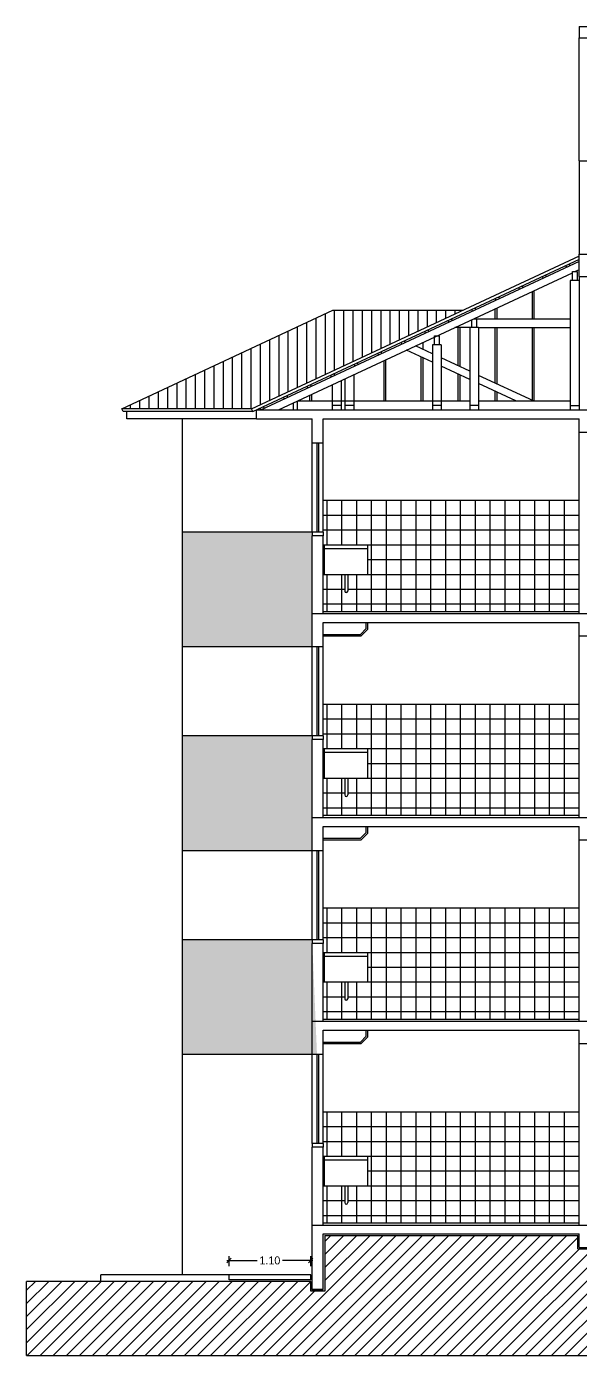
# Model space of a CAD drawing. Extents: x -18 to 75.6, y 22.6 to 43.7.
# Drawn here: x 31.38 to 38.84, y 23.39 to 41.32 of the extents above; entities that cross this region are included whole.
import ezdxf

# ---------------------------------------------------------------- set-up
doc = ezdxf.new("R2010")
doc.units = 0
doc.header["$LTSCALE"] = 2
doc.layers.get('0').update_dxf_attribs({"linetype": 'CONTINUOUS'})
doc.layers.get('DEFPOINTS').update_dxf_attribs({"linetype": 'CONTINUOUS'})
for name, color, linetype in [('CONCRETO', 5, 'CONTINUOUS'), ('COTAS', 244, 'CONTINUOUS'), ('EQUIPAMENTOS', 1, 'CONTINUOUS'), ('ESQUADRIAS', 244, 'CONTINUOUS'), ('MADEIRAMENTODETELHADO', 244, 'CONTINUOUS'), ('PAREDE', 7, 'CONTINUOUS'), ('PAREDECORTE', 3, 'CONTINUOUS'), ('PISO', 30, 'CONTINUOUS'), ('TELHADO', 30, 'CONTINUOUS'), ('TERRENOEMCORTE', 244, 'CONTINUOUS')]:
    doc.layers.add(name, color=color, linetype=linetype)
doc.dimstyles.get("Standard").update_dxf_attribs({"dimtxt": 0.18, "dimasz": 0.18, "dimexe": 0.18, "dimexo": 0.0625, "dimgap": 0.09, "dimtad": 0, "dimtih": 1, "dimtoh": 1, "dimdec": 4, "dimzin": 0, "dimtxsty": 'STANDARD', "dimcen": 0.09, "dimazin": 3, "dimtfac": 1, "dimtdec": 4, "dimtofl": 0, "dimtmove": 0, "dimatfit": 3, "dimtolj": 1, "dimtzin": 0})

# ---------------------------------------------------------------- blocks, each defined once
blk = doc.blocks.new('_OBLIQUE')
at = {"color": 0, "linetype": 'BYBLOCK'}
blk.add_line((-0.5, -0.5), (0.5, 0.5), dxfattribs=at)
blk = doc.blocks.new('*D14')
at = {"color": 244, "linetype": 'BYBLOCK', "ltscale": 0.2}
for p, q in [((34.077, 24.676), (34.486, 24.676)), ((34.107, 24.599), (34.107, 24.736)), ((35.237, 24.676), (34.828, 24.676)), ((35.207, 24.599), (35.207, 24.736))]:
    blk.add_line(p, q, dxfattribs=at)
at = {"layer": 'DEFPOINTS', "color": 0, "linetype": 'BYBLOCK', "ltscale": 0.2}
for p in [(35.207, 24.676), (34.107, 23.759), (35.207, 23.759)]:
    blk.add_point(p, dxfattribs=at)
at = {"color": 244, "linetype": 'BYBLOCK', "ltscale": 0.2, "xscale": 0.06, "yscale": 0.06, "zscale": 0.06, "rotation": 180}
blk.add_blockref('_OBLIQUE', (34.107, 24.676), dxfattribs=at)
at = {"color": 244, "linetype": 'BYBLOCK', "ltscale": 0.2, "xscale": 0.06, "yscale": 0.06, "zscale": 0.06}
blk.add_blockref('_OBLIQUE', (35.207, 24.676), dxfattribs=at)
at = {"color": 30, "linetype": 'BYBLOCK', "ltscale": 0.2, "insert": (34.657, 24.676), "char_height": 0.108, "attachment_point": 5}
blk.add_mtext('\\A1;1.10', dxfattribs=at)
blk = doc.blocks.new('*X15')
at = {"color": 0, "linetype": 'CONTINUOUS', "ltscale": 0.2}
for p, q in [((26.93, 23.395), (28.549, 25.013)), ((27.107, 23.395), (28.725, 25.013)), ((27.284, 23.395), (28.902, 25.013)), ((27.461, 23.395), (29.079, 25.013)), ((27.637, 23.395), (29.256, 25.013)), ((27.763, 24.404), (28.372, 25.013)), ((27.763, 24.581), (28.195, 25.013)), ((27.763, 24.757), (28.018, 25.013)), ((27.763, 24.934), (27.842, 25.013)), ((27.814, 23.395), (29.433, 25.013)), ((27.991, 23.395), (29.609, 25.013)), ((28.168, 23.395), (29.786, 25.013)), ((28.345, 23.395), (29.963, 25.013)), ((28.521, 23.395), (30.14, 25.013)), ((28.698, 23.395), (30.316, 25.013)), ((28.875, 23.395), (30.493, 25.013)), ((29.052, 23.395), (30.67, 25.013)), ((29.228, 23.395), (30.847, 25.013)), ((29.405, 23.395), (31.024, 25.013)), ((29.582, 23.395), (31.173, 24.985)), ((29.935, 23.395), (31.554, 25.013)), ((30.112, 23.395), (31.731, 25.013)), ((30.289, 23.395), (31.907, 25.013)), ((30.466, 23.395), (32.084, 25.013)), ((30.643, 23.395), (32.261, 25.013)), ((30.819, 23.395), (32.438, 25.013)), ((30.996, 23.395), (32.615, 25.013)), ((31.173, 23.395), (32.791, 25.013)), ((31.35, 23.395), (32.968, 25.013)), ((31.363, 24.999), (31.377, 25.013)), ((31.526, 23.395), (33.145, 25.013)), ((31.703, 23.395), (33.322, 25.013)), ((31.88, 23.395), (33.498, 25.013)), ((32.057, 23.395), (33.675, 25.013)), ((32.234, 23.395), (33.852, 25.013)), ((32.41, 23.395), (34.029, 25.013)), ((32.587, 23.395), (34.206, 25.013)), ((32.764, 23.395), (34.382, 25.013)), ((32.941, 23.395), (34.559, 25.013)), ((33.117, 23.395), (34.736, 25.013)), ((33.294, 23.395), (34.913, 25.013)), ((33.471, 23.395), (35.089, 25.013)), ((33.648, 23.395), (35.266, 25.013)), ((33.825, 23.395), (35.443, 25.013)), ((34.001, 23.395), (35.62, 25.013)), ((34.178, 23.395), (35.797, 25.013)), ((34.355, 23.395), (35.973, 25.013)), ((34.532, 23.395), (36.15, 25.013)), ((34.708, 23.395), (36.273, 24.959)), ((35.062, 23.395), (36.68, 25.013)), ((35.239, 23.395), (36.857, 25.013)), ((35.416, 23.395), (37.034, 25.013)), ((35.592, 23.395), (37.211, 25.013)), ((35.769, 23.395), (37.388, 25.013)), ((35.946, 23.395), (37.564, 25.013)), ((36.123, 23.395), (37.741, 25.013)), ((36.299, 23.395), (37.918, 25.013)), ((36.463, 24.972), (36.504, 25.013)), ((36.476, 23.395), (38.095, 25.013)), ((36.653, 23.395), (38.271, 25.013)), ((36.83, 23.395), (38.448, 25.013)), ((37.007, 23.395), (38.625, 25.013)), ((37.183, 23.395), (38.802, 25.013)), ((37.36, 23.395), (38.979, 25.013)), ((37.537, 23.395), (39.155, 25.013)), ((37.714, 23.395), (39.332, 25.013)), ((37.89, 23.395), (39.509, 25.013)), ((38.067, 23.395), (39.686, 25.013)), ((38.244, 23.395), (39.862, 25.013)), ((29.759, 23.395), (31.197, 24.833)), ((34.885, 23.395), (36.324, 24.833)), ((38.421, 23.395), (39.873, 24.847)), ((38.598, 23.395), (39.873, 24.67)), ((23.743, 23.566), (24.57, 24.393)), ((23.743, 23.743), (24.393, 24.393)), ((23.743, 23.919), (24.216, 24.393)), ((23.743, 24.096), (24.04, 24.393)), ((23.743, 24.273), (23.863, 24.393)), ((23.748, 23.395), (24.747, 24.393)), ((23.925, 23.395), (24.924, 24.393)), ((24.102, 23.395), (25.1, 24.393)), ((24.279, 23.395), (25.277, 24.393)), ((24.455, 23.395), (25.454, 24.393)), ((24.632, 23.395), (25.631, 24.393)), ((24.809, 23.395), (25.807, 24.393)), ((24.986, 23.395), (25.984, 24.393)), ((25.163, 23.395), (26.161, 24.393)), ((25.339, 23.395), (26.338, 24.393)), ((25.516, 23.395), (26.515, 24.393)), ((25.693, 23.395), (26.691, 24.393)), ((25.87, 23.395), (26.868, 24.393)), ((26.046, 23.395), (27.045, 24.393)), ((26.223, 23.395), (27.222, 24.393)), ((26.4, 23.395), (27.398, 24.393)), ((26.577, 23.395), (27.573, 24.391)), ((38.774, 23.395), (39.873, 24.493)), ((39.305, 23.395), (40.305, 24.395)), ((39.481, 23.395), (40.481, 24.395)), ((39.658, 23.395), (40.658, 24.395)), ((39.835, 23.395), (40.835, 24.395)), ((40.012, 23.395), (41.012, 24.395)), ((40.072, 24.339), (40.128, 24.395)), ((40.189, 23.395), (41.189, 24.395)), ((40.365, 23.395), (41.365, 24.395)), ((40.542, 23.395), (41.542, 24.395)), ((40.719, 23.395), (41.719, 24.395)), ((40.896, 23.395), (41.896, 24.395)), ((41.072, 23.395), (42.072, 24.395)), ((41.249, 23.395), (42.249, 24.395)), ((41.426, 23.395), (42.426, 24.395)), ((41.603, 23.395), (42.603, 24.395)), ((41.78, 23.395), (42.78, 24.395)), ((41.956, 23.395), (42.956, 24.395)), ((42.133, 23.395), (43.133, 24.395)), ((42.31, 23.395), (43.31, 24.395)), ((42.487, 23.395), (43.487, 24.395)), ((42.663, 23.395), (43.663, 24.395)), ((42.84, 23.395), (43.84, 24.395)), ((26.754, 23.395), (27.622, 24.263)), ((38.951, 23.395), (39.873, 24.316)), ((39.128, 23.395), (39.998, 24.265)), ((43.017, 23.395), (43.893, 24.27)), ((43.194, 23.395), (43.893, 24.094)), ((43.371, 23.395), (43.893, 23.917)), ((43.547, 23.395), (43.893, 23.74)), ((43.724, 23.395), (43.893, 23.563))]:
    blk.add_line(p, q, dxfattribs=at)
blk = doc.blocks.new('*X125')
at = {"color": 0, "ltscale": 0.2}
for p, q in [((45.75, 37.447), (45.75, 37.495)), ((45.875, 37.389), (45.875, 37.495)), ((46, 37.33), (46, 37.495)), ((46.125, 37.272), (46.125, 37.495)), ((46.25, 37.214), (46.25, 37.495)), ((46.375, 37.155), (46.375, 37.495)), ((46.5, 37.097), (46.5, 37.495)), ((46.625, 37.039), (46.625, 37.495)), ((46.75, 36.981), (46.75, 37.495)), ((46.875, 36.922), (46.875, 37.495)), ((47, 36.864), (47, 37.495)), ((47.125, 36.806), (47.125, 37.495)), ((47.25, 36.747), (47.25, 37.495)), ((47.375, 36.689), (47.375, 37.495)), ((47.5, 36.631), (47.5, 37.447)), ((47.625, 36.573), (47.625, 37.389)), ((47.75, 36.514), (47.75, 37.33)), ((47.875, 36.456), (47.875, 37.272)), ((48, 36.398), (48, 37.214)), ((48.125, 36.339), (48.125, 37.155)), ((48.25, 36.281), (48.25, 37.097)), ((48.375, 36.223), (48.375, 37.039)), ((48.5, 36.167), (48.5, 36.981)), ((48.625, 36.167), (48.625, 36.922)), ((48.75, 36.167), (48.75, 36.864)), ((48.875, 36.167), (48.875, 36.806)), ((49, 36.167), (49, 36.747)), ((49.125, 36.167), (49.125, 36.689)), ((49.25, 36.167), (49.25, 36.631)), ((49.375, 36.167), (49.375, 36.573)), ((49.5, 36.167), (49.5, 36.514)), ((49.625, 36.167), (49.625, 36.456)), ((49.75, 36.167), (49.75, 36.398)), ((49.875, 36.167), (49.875, 36.339)), ((50, 36.167), (50, 36.281)), ((50.125, 36.167), (50.125, 36.223))]:
    blk.add_line(p, q, dxfattribs=at)

msp = doc.modelspace()

# ---------------------------------------------------------------- linework, layer by layer
at = {"layer": 'CONCRETO', "color": 5, "linetype": 'CONTINUOUS', "ltscale": 0.2}
for p, q in [((38.827, 39.513), (38.827, 41.173)), ((38.827, 39.513), (43.327, 39.513)), ((38.827, 37.953), (38.827, 38.253)), ((38.827, 38.253), (38.977, 38.253)), ((38.827, 37.953), (38.977, 37.953)), ((34.477, 36.153), (42.317, 36.153)), ((34.477, 36.033), (34.477, 36.153)), ((34.477, 36.033), (35.227, 36.033)), ((35.227, 35.703), (35.227, 36.033)), ((35.377, 35.703), (35.377, 36.033)), ((35.377, 36.033), (38.827, 36.033)), ((38.827, 35.853), (38.827, 36.033)), ((35.377, 35.703), (35.227, 35.703)), ((38.827, 35.853), (38.977, 35.853)), ((35.377, 34.503), (35.227, 34.503)), ((35.227, 34.503), (35.227, 34.453)), ((35.377, 34.453), (35.227, 34.453)), ((35.377, 34.503), (35.377, 34.453)), ((35.227, 33.403), (47.677, 33.403)), ((35.227, 32.953), (35.227, 33.403)), ((35.227, 33.403), (47.677, 33.403)), ((35.227, 33.403), (47.677, 33.403)), ((35.227, 33.403), (47.677, 33.403)), ((35.377, 33.283), (38.827, 33.283)), ((35.377, 32.953), (35.377, 33.283)), ((38.827, 33.103), (38.827, 33.283)), ((38.827, 33.103), (38.977, 33.103)), ((35.377, 32.953), (35.227, 32.953)), ((35.227, 31.753), (35.227, 31.703)), ((35.377, 31.753), (35.227, 31.753)), ((35.377, 31.753), (35.377, 31.703)), ((35.377, 31.703), (35.227, 31.703)), ((35.227, 30.653), (47.677, 30.653)), ((35.227, 30.203), (35.227, 30.653)), ((35.227, 30.653), (47.677, 30.653)), ((35.227, 30.653), (47.677, 30.653)), ((35.377, 30.533), (38.827, 30.533)), ((35.377, 30.203), (35.377, 30.533)), ((38.827, 30.353), (38.827, 30.533)), ((38.827, 30.353), (38.977, 30.353)), ((35.377, 30.203), (35.227, 30.203)), ((35.377, 29.003), (35.227, 29.003)), ((35.227, 29.003), (35.227, 28.953)), ((35.377, 28.953), (35.227, 28.953)), ((35.377, 29.003), (35.377, 28.953)), ((35.227, 27.903), (47.677, 27.903)), ((35.227, 27.453), (35.227, 27.903)), ((35.227, 27.903), (47.677, 27.903)), ((35.377, 27.783), (38.827, 27.783)), ((35.377, 27.453), (35.377, 27.783)), ((38.827, 27.603), (38.827, 27.783)), ((35.377, 27.453), (35.227, 27.453)), ((38.827, 27.603), (38.977, 27.603)), ((35.227, 26.253), (35.227, 26.203)), ((35.377, 26.253), (35.227, 26.253)), ((35.377, 26.203), (35.227, 26.203)), ((35.377, 26.253), (35.377, 26.203)), ((35.227, 24.283), (35.227, 25.153)), ((35.227, 25.153), (47.677, 25.153)), ((35.377, 24.283), (35.377, 25.033)), ((35.377, 25.033), (38.827, 25.033)), ((38.827, 24.853), (38.827, 25.033)), ((38.827, 24.853), (38.977, 24.853)), ((35.227, 24.283), (35.377, 24.283)), ((35.227, 24.283), (35.377, 24.283)), ((35.377, 24.283), (35.227, 24.283))]:
    msp.add_line(p, q, dxfattribs=at)
at = {"layer": 'CONCRETO', "color": 5, "linetype": 'CONTINUOUS', "ltscale": 0.3}
msp.add_line((38.827, 41.173), (42.187, 41.173), dxfattribs=at)
at = {"layer": 'CONCRETO', "color": 30, "linetype": 'CONTINUOUS', "ltscale": 0.2}
for p, q in [((35.617, 36.213), (35.497, 36.213)), ((35.787, 36.213), (35.667, 36.213)), ((37.471, 36.213), (37.351, 36.213)), ((32.377, 24.393), (32.377, 24.483))]:
    msp.add_line(p, q, dxfattribs=at)
at = {"layer": 'CONCRETO', "color": 244, "linetype": 'CONTINUOUS', "ltscale": 0.2}
for p, q in [((36.967, 36.213), (36.847, 36.213)), ((35.666, 33.933), (35.666, 33.706)), ((35.706, 33.933), (35.706, 33.706)), ((35.686, 33.686), (35.686, 33.686)), ((35.666, 31.183), (35.666, 30.956)), ((35.706, 31.183), (35.706, 30.956)), ((35.686, 30.936), (35.686, 30.936)), ((35.666, 28.433), (35.666, 28.206)), ((35.706, 28.433), (35.706, 28.206)), ((35.686, 28.186), (35.686, 28.186)), ((35.666, 25.683), (35.666, 25.456)), ((35.706, 25.683), (35.706, 25.456)), ((35.686, 25.436), (35.686, 25.436))]:
    msp.add_line(p, q, dxfattribs=at)
at = {"layer": 'CONCRETO', "color": 244, "ltscale": 0.2}
msp.add_line((38.707, 36.213), (38.827, 36.213), dxfattribs=at)
at = {"layer": 'CONCRETO', "color": 244, "linetype": 'CONTINUOUS', "ltscale": 0.2}
for centre, start, end in [((35.686, 33.706), 180, 270), ((35.686, 33.706), 270, 0), ((35.686, 30.956), 180, 270), ((35.686, 30.956), 270, 0), ((35.686, 28.206), 180, 270), ((35.686, 28.206), 270, 0), ((35.686, 25.456), 180, 270), ((35.686, 25.456), 270, 0)]:
    msp.add_arc(centre, 0.02, start, end, dxfattribs=at)
at = {"layer": 'COTAS', "color": 30, "ltscale": 0.2}
for p, q in [((38.196, 37.382), (38.196, 37.751)), ((38.221, 37.382), (38.221, 37.762)), ((37.696, 37.382), (37.696, 37.517)), ((37.721, 37.382), (37.721, 37.529)), ((37.196, 36.745), (37.196, 37.262)), ((37.221, 36.733), (37.221, 37.262)), ((37.696, 36.512), (37.696, 37.262)), ((37.721, 36.5), (37.721, 37.262)), ((38.196, 36.273), (38.196, 37.262)), ((38.221, 36.273), (38.221, 37.262)), ((36.721, 36.966), (36.721, 37.063)), ((36.196, 36.273), (36.196, 36.818)), ((36.221, 36.273), (36.221, 36.83)), ((36.696, 36.273), (36.696, 36.868)), ((36.721, 36.273), (36.721, 36.856)), ((37.196, 36.273), (37.196, 36.634)), ((37.221, 36.273), (37.221, 36.623)), ((37.696, 36.273), (37.696, 36.401)), ((35.196, 36.273), (35.196, 36.352)), ((35.221, 36.273), (35.221, 36.363)), ((37.721, 36.273), (37.721, 36.39))]:
    msp.add_line(p, q, dxfattribs=at)
at = {"layer": 'EQUIPAMENTOS', "color": 30, "linetype": 'CONTINUOUS', "ltscale": 0.2}
for p, q in [((35.957, 33.201), (35.879, 33.123)), ((35.977, 33.193), (35.887, 33.103)), ((35.957, 33.201), (35.957, 33.283)), ((35.977, 33.193), (35.977, 33.283)), ((35.377, 33.123), (35.879, 33.123)), ((35.377, 33.103), (35.887, 33.103)), ((35.957, 30.451), (35.957, 30.533)), ((35.977, 30.443), (35.977, 30.533)), ((35.377, 30.373), (35.879, 30.373)), ((35.377, 30.353), (35.887, 30.353)), ((35.957, 30.451), (35.879, 30.373)), ((35.977, 30.443), (35.887, 30.353)), ((35.377, 27.623), (35.879, 27.623)), ((35.957, 27.701), (35.879, 27.623)), ((35.977, 27.693), (35.887, 27.603)), ((35.957, 27.701), (35.957, 27.783)), ((35.977, 27.693), (35.977, 27.783)), ((35.377, 27.603), (35.887, 27.603))]:
    msp.add_line(p, q, dxfattribs=at)
at = {"layer": 'ESQUADRIAS', "color": 1, "linetype": 'CONTINUOUS', "ltscale": 0.2}
for p, q in [((35.227, 34.503), (35.227, 35.703)), ((35.377, 34.503), (35.377, 35.703)), ((35.227, 31.753), (35.227, 32.953)), ((35.377, 31.753), (35.377, 32.953)), ((35.227, 29.003), (35.227, 30.203)), ((35.377, 29.003), (35.377, 30.203)), ((35.227, 26.253), (35.227, 27.453)), ((35.377, 26.253), (35.377, 27.453))]:
    msp.add_line(p, q, dxfattribs=at)
at = {"layer": 'ESQUADRIAS', "color": 5, "linetype": 'CONTINUOUS', "ltscale": 0.2}
for p, q in [((35.292, 35.703), (35.292, 34.503)), ((35.312, 35.703), (35.312, 34.503)), ((35.292, 32.953), (35.292, 31.753)), ((35.312, 32.953), (35.312, 31.753)), ((35.292, 30.203), (35.292, 29.003)), ((35.312, 30.203), (35.312, 29.003)), ((35.292, 27.453), (35.292, 26.253)), ((35.312, 27.453), (35.312, 26.253))]:
    msp.add_line(p, q, dxfattribs=at)
at = {"layer": 'MADEIRAMENTODETELHADO', "color": 244, "ltscale": 0.2}
for p, q in [((38.658, 38.076), (38.647, 38.099)), ((38.703, 38.097), (38.693, 38.12)), ((38.341, 37.928), (38.33, 37.951)), ((38.386, 37.949), (38.375, 37.972)), ((37.706, 37.632), (37.696, 37.655)), ((37.752, 37.653), (37.741, 37.676)), ((38.023, 37.78), (38.013, 37.803)), ((38.069, 37.801), (38.058, 37.824)), ((37.389, 37.484), (37.378, 37.507)), ((37.434, 37.506), (37.424, 37.528)), ((37.072, 37.337), (37.061, 37.359)), ((37.117, 37.358), (37.107, 37.38)), ((36.755, 37.189), (36.744, 37.211)), ((36.8, 37.21), (36.789, 37.232)), ((36.166, 36.914), (36.155, 36.937)), ((36.437, 37.041), (36.427, 37.063)), ((36.483, 37.062), (36.472, 37.084)), ((35.803, 36.745), (35.792, 36.768)), ((35.848, 36.766), (35.838, 36.789)), ((36.12, 36.893), (36.11, 36.915)), ((35.486, 36.597), (35.475, 36.62)), ((35.531, 36.618), (35.521, 36.641)), ((35.169, 36.449), (35.158, 36.472)), ((35.214, 36.47), (35.203, 36.493)), ((34.851, 36.301), (34.841, 36.324)), ((34.897, 36.322), (34.886, 36.345)), ((34.427, 36.131), (34.411, 36.167)), ((34.534, 36.153), (34.524, 36.176)), ((34.58, 36.174), (34.569, 36.197))]:
    msp.add_line(p, q, dxfattribs=at)
at = {"layer": 'PAREDE', "color": 244, "linetype": 'CONTINUOUS', "ltscale": 0.3}
msp.add_line((38.827, 37.953), (38.827, 36.153), dxfattribs=at)
at = {"layer": 'PAREDE', "color": 30, "linetype": 'CONTINUOUS', "ltscale": 0.2}
msp.add_line((33.477, 24.483), (33.477, 36.033), dxfattribs=at)
at = {"layer": 'PAREDE', "color": 255, "ltscale": 0.2}
for p, q in [((35.227, 34.503), (33.477, 34.503)), ((35.227, 32.953), (33.477, 32.953)), ((35.227, 31.753), (33.477, 31.753)), ((35.227, 30.203), (33.477, 30.203)), ((35.227, 29.003), (33.477, 29.003)), ((35.227, 27.453), (33.477, 27.453))]:
    msp.add_line(p, q, dxfattribs=at)
at = {"layer": 'PAREDE', "color": 244, "linetype": 'CONTINUOUS', "ltscale": 0.2}
for p, q in [((35.395, 33.933), (35.395, 34.333)), ((35.977, 33.933), (35.977, 34.333)), ((35.395, 31.183), (35.395, 31.583)), ((35.977, 31.183), (35.977, 31.583)), ((35.395, 28.433), (35.395, 28.833)), ((35.977, 28.433), (35.977, 28.833)), ((35.395, 25.683), (35.395, 26.083)), ((35.977, 25.683), (35.977, 26.083))]:
    msp.add_line(p, q, dxfattribs=at)
at = {"layer": 'PAREDE', "color": 253, "ltscale": 0.2}
for points in [[(33.477, 34.503), (35.227, 34.503), (33.477, 32.953), (35.227, 32.953)], [(33.477, 31.753), (35.227, 31.753), (33.477, 30.203), (35.227, 30.203)], [(33.477, 29.003), (35.227, 29.003), (33.477, 27.453), (35.292, 27.453)]]:
    msp.add_solid(points, dxfattribs=at)
at = {"layer": 'PAREDECORTE', "color": 3, "linetype": 'CONTINUOUS', "ltscale": 0.3}
for q in [(38.957, 41.323), (38.827, 41.173)]:
    msp.add_line((38.827, 41.323), q, dxfattribs=at)
at = {"layer": 'PAREDECORTE', "color": 3, "linetype": 'CONTINUOUS', "ltscale": 0.2}
for p, q in [((38.827, 39.513), (38.827, 38.253)), ((38.827, 33.403), (38.827, 35.853)), ((35.227, 33.403), (35.227, 34.453)), ((35.377, 33.403), (35.377, 34.453)), ((38.827, 30.653), (38.827, 33.103)), ((35.227, 30.653), (35.227, 31.703)), ((35.377, 30.653), (35.377, 31.703)), ((38.827, 27.903), (38.827, 30.353)), ((35.227, 27.903), (35.227, 28.953)), ((35.377, 27.903), (35.377, 28.953)), ((38.827, 25.153), (38.827, 27.603)), ((35.227, 25.153), (35.227, 26.203)), ((35.377, 25.153), (35.377, 26.203))]:
    msp.add_line(p, q, dxfattribs=at)
at = {"layer": 'PISO', "color": 30, "linetype": 'CONTINUOUS', "ltscale": 0.2}
for p, q in [((35.377, 34.933), (38.827, 34.933)), ((35.427, 34.333), (35.427, 34.933)), ((35.627, 34.333), (35.627, 34.933)), ((35.827, 34.333), (35.827, 34.933)), ((36.027, 33.433), (36.027, 34.933)), ((36.227, 33.433), (36.227, 34.933)), ((36.427, 33.433), (36.427, 34.933)), ((36.627, 33.433), (36.627, 34.933)), ((36.827, 33.433), (36.827, 34.933)), ((37.027, 33.433), (37.027, 34.933)), ((37.227, 33.433), (37.227, 34.933)), ((37.427, 33.433), (37.427, 34.933)), ((37.627, 33.433), (37.627, 34.933)), ((37.827, 33.433), (37.827, 34.933)), ((38.027, 33.433), (38.027, 34.933)), ((38.227, 33.433), (38.227, 34.933)), ((38.427, 33.433), (38.427, 34.933)), ((38.627, 33.433), (38.627, 34.933)), ((35.377, 34.733), (38.827, 34.733)), ((35.377, 34.533), (38.827, 34.533)), ((35.377, 34.333), (35.395, 34.333)), ((35.377, 34.283), (35.395, 34.283)), ((35.977, 34.333), (38.827, 34.333)), ((35.377, 34.133), (35.395, 34.133)), ((35.977, 34.133), (38.827, 34.133)), ((35.377, 33.933), (35.395, 33.933)), ((35.427, 33.433), (35.427, 33.933)), ((35.627, 33.433), (35.627, 33.933)), ((35.827, 33.433), (35.827, 33.933)), ((35.977, 33.933), (38.827, 33.933)), ((35.377, 33.733), (35.666, 33.733)), ((35.706, 33.733), (38.827, 33.733)), ((35.377, 33.533), (38.827, 33.533)), ((35.377, 33.433), (38.827, 33.433)), ((35.377, 32.183), (38.827, 32.183)), ((35.427, 31.583), (35.427, 32.183)), ((35.627, 31.583), (35.627, 32.183)), ((35.827, 31.583), (35.827, 32.183)), ((36.027, 30.683), (36.027, 32.183)), ((36.227, 30.683), (36.227, 32.183)), ((36.427, 30.683), (36.427, 32.183)), ((36.627, 30.683), (36.627, 32.183)), ((36.827, 30.683), (36.827, 32.183)), ((37.027, 30.683), (37.027, 32.183)), ((37.227, 30.683), (37.227, 32.183)), ((37.427, 30.683), (37.427, 32.183)), ((37.627, 30.683), (37.627, 32.183)), ((37.827, 30.683), (37.827, 32.183)), ((38.027, 30.683), (38.027, 32.183)), ((38.227, 30.683), (38.227, 32.183)), ((38.427, 30.683), (38.427, 32.183)), ((38.627, 30.683), (38.627, 32.183)), ((35.377, 31.983), (38.827, 31.983)), ((35.377, 31.783), (38.827, 31.783)), ((35.377, 31.583), (35.395, 31.583)), ((35.977, 31.583), (38.827, 31.583)), ((35.377, 31.533), (35.395, 31.533)), ((35.377, 31.383), (35.395, 31.383)), ((35.977, 31.383), (38.827, 31.383)), ((35.377, 31.183), (35.395, 31.183)), ((35.427, 30.683), (35.427, 31.183)), ((35.627, 30.683), (35.627, 31.183)), ((35.827, 30.683), (35.827, 31.183)), ((35.977, 31.183), (38.827, 31.183)), ((35.377, 30.983), (35.666, 30.983)), ((35.706, 30.983), (38.827, 30.983)), ((35.377, 30.783), (38.827, 30.783)), ((35.377, 30.683), (38.827, 30.683)), ((35.377, 29.433), (38.827, 29.433)), ((35.427, 28.833), (35.427, 29.433)), ((35.627, 28.833), (35.627, 29.433)), ((35.827, 28.833), (35.827, 29.433)), ((36.027, 27.933), (36.027, 29.433)), ((36.227, 27.933), (36.227, 29.433)), ((36.427, 27.933), (36.427, 29.433)), ((36.627, 27.933), (36.627, 29.433)), ((36.827, 27.933), (36.827, 29.433)), ((37.027, 27.933), (37.027, 29.433)), ((37.227, 27.933), (37.227, 29.433)), ((37.427, 27.933), (37.427, 29.433)), ((37.627, 27.933), (37.627, 29.433)), ((37.827, 27.933), (37.827, 29.433)), ((38.027, 27.933), (38.027, 29.433)), ((38.227, 27.933), (38.227, 29.433)), ((38.427, 27.933), (38.427, 29.433)), ((38.627, 27.933), (38.627, 29.433)), ((35.377, 29.233), (38.827, 29.233)), ((35.377, 29.033), (38.827, 29.033)), ((35.377, 28.833), (35.395, 28.833)), ((35.377, 28.783), (35.395, 28.783)), ((35.977, 28.833), (38.827, 28.833)), ((35.377, 28.633), (35.395, 28.633)), ((35.977, 28.633), (38.827, 28.633)), ((35.377, 28.433), (35.395, 28.433)), ((35.427, 27.933), (35.427, 28.433)), ((35.627, 27.933), (35.627, 28.433)), ((35.827, 27.933), (35.827, 28.433)), ((35.977, 28.433), (38.827, 28.433)), ((35.377, 28.233), (35.666, 28.233)), ((35.706, 28.233), (38.827, 28.233)), ((35.377, 28.033), (38.827, 28.033)), ((35.377, 27.933), (38.827, 27.933)), ((35.377, 26.683), (38.827, 26.683)), ((35.427, 26.083), (35.427, 26.683)), ((35.627, 26.083), (35.627, 26.683)), ((35.827, 26.083), (35.827, 26.683)), ((36.027, 25.183), (36.027, 26.683)), ((36.227, 25.183), (36.227, 26.683)), ((36.427, 25.183), (36.427, 26.683)), ((36.627, 25.183), (36.627, 26.683)), ((36.827, 25.183), (36.827, 26.683)), ((37.027, 25.183), (37.027, 26.683)), ((37.227, 25.183), (37.227, 26.683)), ((37.427, 25.183), (37.427, 26.683)), ((37.627, 25.183), (37.627, 26.683)), ((37.827, 25.183), (37.827, 26.683)), ((38.027, 25.183), (38.027, 26.683)), ((38.227, 25.183), (38.227, 26.683)), ((38.427, 25.183), (38.427, 26.683)), ((38.627, 25.183), (38.627, 26.683)), ((35.377, 26.483), (38.827, 26.483)), ((35.377, 26.283), (38.827, 26.283)), ((35.377, 26.083), (35.395, 26.083)), ((35.377, 26.033), (35.395, 26.033)), ((35.977, 26.083), (38.827, 26.083)), ((35.377, 25.883), (35.395, 25.883)), ((35.977, 25.883), (38.827, 25.883)), ((35.377, 25.683), (35.395, 25.683)), ((35.427, 25.183), (35.427, 25.683)), ((35.627, 25.183), (35.627, 25.683)), ((35.827, 25.183), (35.827, 25.683)), ((35.977, 25.683), (38.827, 25.683)), ((35.377, 25.483), (35.666, 25.483)), ((35.706, 25.483), (38.827, 25.483)), ((35.377, 25.283), (38.827, 25.283)), ((35.377, 25.183), (38.827, 25.183))]:
    msp.add_line(p, q, dxfattribs=at)
at = {"layer": 'PISO', "color": 244, "linetype": 'CONTINUOUS', "ltscale": 0.2}
for p, q in [((35.395, 34.333), (35.977, 34.333)), ((35.395, 34.283), (35.977, 34.283)), ((35.427, 34.333), (35.827, 34.333)), ((35.395, 33.933), (35.977, 33.933)), ((35.395, 31.583), (35.977, 31.583)), ((35.427, 31.583), (35.827, 31.583)), ((35.395, 31.533), (35.977, 31.533)), ((35.395, 31.183), (35.977, 31.183)), ((35.395, 28.833), (35.977, 28.833)), ((35.395, 28.783), (35.977, 28.783)), ((35.427, 28.833), (35.827, 28.833)), ((35.395, 28.433), (35.977, 28.433)), ((35.395, 26.083), (35.977, 26.083)), ((35.395, 26.033), (35.977, 26.033)), ((35.427, 26.083), (35.827, 26.083)), ((35.395, 25.683), (35.977, 25.683))]:
    msp.add_line(p, q, dxfattribs=at)
at = {"layer": 'PISO', "color": 244, "ltscale": 0.2}
for p, q in [((34.107, 24.413), (34.107, 24.483)), ((35.207, 24.483), (34.107, 24.483)), ((35.207, 24.413), (34.107, 24.413)), ((35.207, 24.413), (35.207, 24.483))]:
    msp.add_line(p, q, dxfattribs=at)
at = {"layer": 'TELHADO', "color": 244, "linetype": 'CONTINUOUS', "ltscale": 0.3}
for p, q in [((34.411, 36.167), (38.83, 38.228)), ((34.427, 36.131), (38.83, 38.184)), ((34.534, 36.153), (38.83, 38.156)), ((38.737, 37.898), (38.737, 38.018)), ((38.737, 38.018), (38.797, 38.018)), ((38.769, 38.018), (38.83, 38.046)), ((38.797, 38.018), (38.797, 37.898)), ((34.771, 36.153), (38.737, 38.003)), ((38.827, 37.898), (38.707, 37.898)), ((38.8, 37.898), (38.71, 37.898)), ((38.827, 37.953), (38.827, 36.153)), ((36.877, 37.15), (36.937, 37.15)), ((36.877, 37.03), (36.877, 37.15)), ((36.937, 37.15), (36.937, 37.03)), ((36.967, 37.03), (36.847, 37.03)), ((36.967, 37.03), (36.967, 36.153))]:
    msp.add_line(p, q, dxfattribs=at)
at = {"layer": 'TELHADO', "color": 244, "ltscale": 0.2}
for p, q in [((38.707, 37.898), (38.707, 36.153)), ((36.847, 37.03), (36.847, 36.153))]:
    msp.add_line(p, q, dxfattribs=at)
at = {"layer": 'TELHADO', "color": 30, "linetype": 'CONTINUOUS', "ltscale": 0.3}
for p, q in [((32.661, 36.167), (35.507, 37.495)), ((37.381, 37.262), (37.381, 37.368)), ((37.411, 37.382), (37.441, 37.382)), ((37.441, 37.382), (37.441, 37.262)), ((37.471, 37.262), (37.351, 37.262)), ((37.471, 37.262), (37.471, 36.153)), ((36.847, 36.797), (36.5, 36.959)), ((36.847, 36.908), (36.618, 37.015)), ((37.351, 36.673), (36.967, 36.852)), ((35.787, 36.627), (35.787, 36.153)), ((37.351, 36.562), (36.967, 36.741)), ((38.209, 36.273), (37.471, 36.617)), ((35.617, 36.548), (35.617, 36.153)), ((37.972, 36.273), (37.471, 36.506))]:
    msp.add_line(p, q, dxfattribs=at)
at = {"layer": 'TELHADO', "color": 30, "ltscale": 0.2}
for p, q in [((35.507, 37.495), (37.257, 37.495)), ((37.441, 37.382), (38.707, 37.382)), ((37.351, 37.262), (37.149, 37.262)), ((37.351, 37.262), (37.351, 36.153)), ((37.471, 37.262), (38.707, 37.262)), ((35.497, 36.492), (35.497, 36.153)), ((35.667, 36.571), (35.667, 36.153)), ((34.411, 36.167), (32.661, 36.167)), ((34.427, 36.131), (32.677, 36.131))]:
    msp.add_line(p, q, dxfattribs=at)
at = {"layer": 'TELHADO', "color": 30, "linetype": 'CONTINUOUS', "ltscale": 0.2}
for p, q in [((32.727, 36.033), (32.727, 36.131)), ((34.477, 36.033), (32.727, 36.033))]:
    msp.add_line(p, q, dxfattribs=at)
at = {"layer": 'TERRENOEMCORTE', "color": 30, "ltscale": 0.2}
for p, q in [((35.027, 36.273), (37.351, 36.273)), ((35.029, 36.273), (35.497, 36.273)), ((35.617, 36.273), (35.667, 36.273)), ((35.787, 36.273), (36.847, 36.273)), ((36.967, 36.273), (37.351, 36.273)), ((37.471, 36.273), (38.707, 36.273)), ((37.537, 36.273), (38.707, 36.273)), ((32.677, 36.131), (32.661, 36.167))]:
    msp.add_line(p, q, dxfattribs=at)
at = {"layer": 'TERRENOEMCORTE', "color": 244, "linetype": 'CONTINUOUS', "ltscale": 0.2}
for p, q in [((35.397, 25.013), (35.397, 24.263)), ((35.397, 25.013), (38.807, 25.013)), ((38.807, 24.833), (38.807, 25.013)), ((38.807, 24.833), (38.997, 24.833)), ((35.207, 24.393), (31.377, 24.393)), ((31.377, 23.395), (31.377, 24.393)), ((35.207, 24.263), (35.207, 24.393)), ((35.207, 24.393), (35.207, 24.263)), ((35.397, 24.263), (35.207, 24.263)), ((31.377, 23.395), (51.527, 23.395))]:
    msp.add_line(p, q, dxfattribs=at)
at = {"layer": 'TERRENOEMCORTE', "color": 30, "linetype": 'CONTINUOUS', "ltscale": 0.2}
msp.add_line((34.107, 24.483), (32.377, 24.483), dxfattribs=at)
at = {"layer": 'TERRENOEMCORTE', "color": 244, "ltscale": 0.2}
for points in [[(34.969, 36.245), (34.969, 36.153), (35.029, 36.153)], [(35.029, 36.153), (35.029, 36.273), (35.027, 36.273)]]:
    msp.add_lwpolyline(points, dxfattribs=at)

# ---------------------------------------------------------------- block references
at = {"layer": 'TERRENOEMCORTE', "color": 30, "ltscale": 0.2, "xscale": -1}
msp.add_blockref('*X125', (82.905, 0), dxfattribs=at)
at = {"layer": 'TERRENOEMCORTE', "color": 30, "linetype": 'CONTINUOUS', "ltscale": 0.2}
msp.add_blockref('*X15', (7.635, 0), dxfattribs=at)

# ---------------------------------------------------------------- dimensions: what is measured, and where the dimension line sits
at = {"layer": 'COTAS', "color": 244, "linetype": 'CONTINUOUS', "ltscale": 0.2}
dim = msp.add_linear_dim(base=(35.207, 24.676), p1=(34.107, 23.759), p2=(35.207, 23.759), dimstyle='STANDARD', override={"dimscale": 0.6, "dimasz": 0.1, "dimexe": 0.1, "dimexo": 1.4, "dimtih": 0, "dimtoh": 0, "dimdec": 2, "dimblk1": 'OBLIQUE', "dimblk2": 'OBLIQUE', "dimsah": 1, "dimdle": 0.05, "dimclrd": 244, "dimclre": 244, "dimclrt": 30}, dxfattribs=at)
dim.commit()
dim.dimension.update_dxf_attribs({"geometry": '*D14', "text_midpoint": (34.657, 24.676)})

doc.saveas('drawing.dxf')
